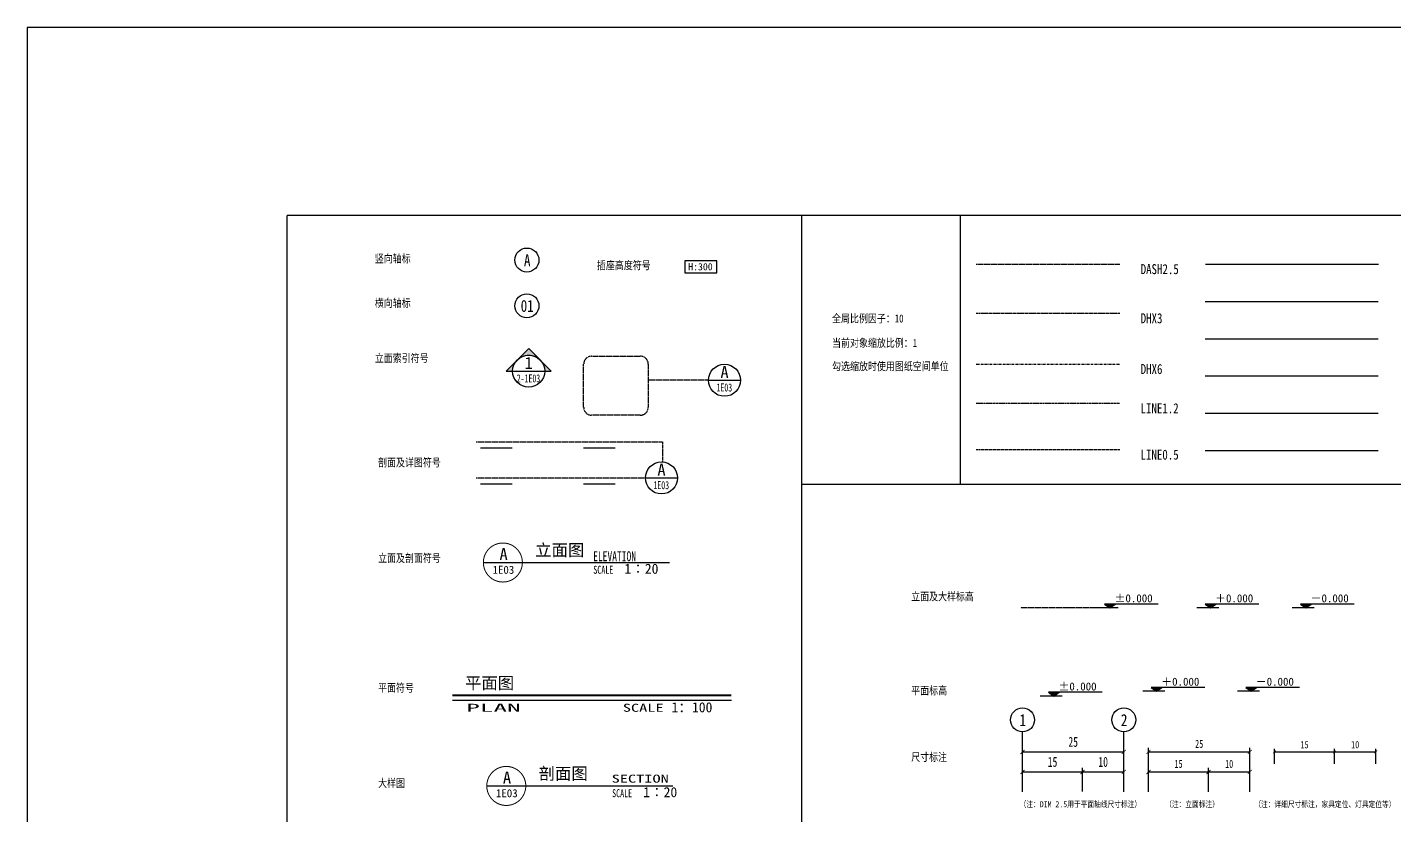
# Model space of a CAD drawing. Header units: millimetres. Extents: x 2430 to 3210, y 1273 to 1693.
# Drawn here: x 2430.2 to 2771.8, y 1495.6 to 1692.6 of the extents above; entities that cross this region are included whole.
import ezdxf
from ezdxf.enums import TextEntityAlignment as Align

# ---------------------------------------------------------------- set-up
doc = ezdxf.new("R2010")
doc.units = ezdxf.units.MM
doc.set_wipeout_variables(frame=1)
for name, pattern in [('DASH', [0.35, 0.25, -0.1]), ('DHX3', [0.53, 0.3, -0.1, 0.03, -0.1]), ('DHX6', [1.03, 0.6, -0.2, 0.03, -0.2]), ('LINE0.5', [0.1, 0.04, -0.06]), ('LINE1.2', [0.2, 0.12, -0.08])]:
    doc.linetypes.add(name, pattern=pattern)
doc.layers.get('Defpoints').update_dxf_attribs({"color": 250})
doc.layers.add('PUB_DIM_标注50', color=50, linetype='Continuous')
doc.layers.add('RC_LIGHT_灯具12', color=12, linetype='Continuous')
doc.layers.add('WIPEOUT', color=250, linetype='Continuous', plot=False)
doc.styles.add('-宋体', font='', dxfattribs={"width": 0.8})
doc.styles.get("Standard").update_dxf_attribs({"font": 'arial.ttf'})
doc.styles.add('宋体', font='', dxfattribs={"width": 0.7})
doc.styles.add('黑体', font='simhei.ttf', dxfattribs={"width": 0.7})
doc.styles.get('-宋体').set_extended_font_data('SimSun')
doc.styles.get('宋体').set_extended_font_data('SimSun')
doc.linetypes.add('L1', pattern='A,6,-0.24,["L1",Standard,S=1.2,R=0,X=0,Y=-0.6],-1.797', length=8.037)
doc.linetypes.add('L2', pattern='A,6,-0.24,["L2",Standard,S=1.2,R=0,X=0,Y=-0.6],-2.016', length=8.256)
doc.linetypes.add('L3', pattern='A,6,-0.24,["L3",Standard,S=1.2,R=0,X=0,Y=-0.6],-2.029', length=8.269)
doc.linetypes.add('L4', pattern='A,6,-0.24,["L4",Standard,S=1.2,R=0,X=0,Y=-0.6],-2.024', length=8.264)
doc.linetypes.add('LED', pattern='A,6,-0.24,["LED",Standard,S=1.2,R=0,X=0,Y=-0.6],-3.412', length=9.652)
doc.linetypes.add('T5', pattern='A,6,-0.24,["T5",Standard,S=1.2,R=0,X=0,Y=-0.6],-2.129', length=8.369)
doc.dimstyles.new('DIM_1', dxfattribs={"dimtxt": 2, "dimasz": 1, "dimexe": 1, "dimexo": 0.5, "dimgap": 0, "dimtad": 0, "dimdec": 0, "dimzin": 0, "dimdsep": 46, "dimtxsty": '宋体', "dimblk": 'ARCHTICK', "dimcen": 2.5, "dimclrd": 44, "dimclre": 44, "dimclrt": 256, "dimadec": 0, "dimazin": 0, "dimtfac": 1, "dimtdec": 0, "dimtix": 1, "dimtmove": 2, "dimatfit": 3, "dimldrblk": 'jt', "dimfxl": 5, "dimfxlon": 1, "dimtvp": 1, "dimarcsym": 0})
doc.dimstyles.new('DIM_1.8', dxfattribs={"dimtxt": 1.8, "dimasz": 0.7, "dimexe": 0.8, "dimexo": 0.5, "dimgap": 0, "dimtad": 0, "dimdec": 0, "dimzin": 0, "dimdsep": 46, "dimtxsty": '宋体', "dimblk": 'ARCHTICK', "dimcen": 1.8, "dimclrd": 44, "dimclre": 44, "dimclrt": 256, "dimadec": 0, "dimazin": 0, "dimtfac": 1, "dimtdec": 0, "dimtix": 1, "dimtmove": 2, "dimatfit": 3, "dimldrblk": 'jt', "dimfxl": 3, "dimfxlon": 1, "dimtvp": 1, "dimarcsym": 0})
doc.dimstyles.new('DIM_2.5', dxfattribs={"dimtxt": 2.5, "dimasz": 1, "dimexe": 1, "dimexo": 0.5, "dimgap": 0, "dimtad": 0, "dimdec": 0, "dimzin": 0, "dimdsep": 46, "dimtxsty": '宋体', "dimblk": 'ARCHTICK', "dimcen": 2.5, "dimclrd": 44, "dimclre": 44, "dimclrt": 256, "dimadec": 0, "dimazin": 0, "dimtfac": 1, "dimtdec": 0, "dimtix": 1, "dimtmove": 2, "dimatfit": 3, "dimldrblk": 'jt', "dimfxl": 5, "dimfxlon": 1, "dimtvp": 1, "dimarcsym": 0})

# ---------------------------------------------------------------- blocks, each defined once
blk = doc.blocks.new('*U55')
blk.add_wipeout([(3.75, 1.39), (4, 0.16), (3.85, -1.08), (3.33, -2.22), (2.48, -3.14), (1.39, -3.75), (0.16, -4), (-1.08, -3.85), (-2.22, -3.33), (-3.14, -2.48), (-3.75, -1.39), (-4, -0.16), (-3.85, 1.08), (-3.33, 2.22), (-2.48, 3.14), (-1.39, 3.75), (-0.16, 4), (1.08, 3.85), (2.22, 3.33), (3.14, 2.48)]).dxf.layer = 'WIPEOUT'
h = blk.add_hatch(color=8)
edge = h.paths.add_edge_path()
edge.add_line((4, 0), (5.66, 0))
edge.add_line((5.66, 0), (0, 5.66))
edge.add_line((0, 5.66), (-5.66, 0))
edge.add_line((-5.66, 0), (-4, 0))
edge.add_arc((0, 0), 4, 0, 180, ccw=False)
blk.add_line((-4, 0), (4, 0))
for points in [[(4, 0), (5.66, 0), (0, 5.66), (-5.66, 0), (-4, 0, -1)], [(-2.83, 2.83, -0.414214), (2.83, 2.83), (0, 5.66), (-2.83, 2.83)]]:
    blk.add_lwpolyline(points, format="xyb", close=True)
blk.add_circle((0, 0), 4)
at = {"color": 0, "linetype": 'ByBlock', "style": '宋体'}
blk.add_attdef('1', text='', height=3, dxfattribs=at).set_placement((0, 0.56), align=Align.CENTER)
at = {"color": 0, "linetype": 'ByBlock', "style": '宋体', "width": 0.6}
blk.add_attdef('2', text='', height=2, dxfattribs=at).set_placement((-0.05, -2.8), align=Align.CENTER)
blk = doc.blocks.new('_ArchTick')
at = {"const_width": 0.2}
blk.add_lwpolyline([(-0.5, -0.5), (0.5, 0.5)], dxfattribs=at)
blk = doc.blocks.new('*D78')
at = {"layer": 'Defpoints', "color": 0, "transparency": 16777216}
for p in [(2693.8, 1506.53), (2678.8, 1501.1), (2693.8, 1501.1)]:
    blk.add_point(p, dxfattribs=at)
at = {"layer": 'PUB_DIM_标注50', "color": 44, "lineweight": -2, "transparency": 16777216}
for p, q in [((2678.8, 1501.6), (2678.8, 1507.53)), ((2693.8, 1501.6), (2693.8, 1507.53)), ((2678.8, 1506.53), (2693.8, 1506.53))]:
    blk.add_line(p, q, dxfattribs=at)
at = {"layer": 'PUB_DIM_标注50', "color": 44, "lineweight": -2, "transparency": 16777216, "rotation": 180}
blk.add_blockref('_ArchTick', (2678.8, 1506.53), dxfattribs=at)
at = {"layer": 'PUB_DIM_标注50', "color": 44, "lineweight": -2, "transparency": 16777216}
blk.add_blockref('_ArchTick', (2693.8, 1506.53), dxfattribs=at)
at = {"layer": 'PUB_DIM_标注50', "transparency": 16777216, "insert": (2686.3, 1509.03), "char_height": 2.5, "attachment_point": 5, "style": '宋体'}
blk.add_mtext('15', dxfattribs=at)
blk = doc.blocks.new('jt')
at = {"color": 0}
blk.add_line((-0.21, 0), (-1.03, 0), dxfattribs=at)
at = {"color": 0, "linetype": 'ByBlock'}
for points in [[(-0.77, 0.6), (-0.53, 0.76), (-0.21, 0), (0, 0)], [(-0.77, -0.6), (-0.53, -0.76), (-0.21, 0), (0, 0)]]:
    blk.add_solid(points, dxfattribs=at)
blk = doc.blocks.new('*U47')
at = {"color": 0, "linetype": 'DASH'}
blk.add_lwpolyline([(0, -46.51), (0, 0)], dxfattribs=at)
at = {"color": 0, "linetype": 'DHX3'}
blk.add_lwpolyline([(0, 0), (5, 0)], dxfattribs=at)
at = {"color": 0, "const_width": 0.3}
for points in [[(1.5, -19.74), (1.5, -11.74)], [(1.5, -45.51), (1.5, -37.51)]]:
    blk.add_lwpolyline(points, dxfattribs=at)
blk = doc.blocks.new('*U24')
at = {"linetype": 'ByBlock'}
blk.add_hatch(color=256, dxfattribs=at).paths.add_polyline_path([(2.56, 1.2), (4.23, 0), (5.9, 1.2)])
blk.add_line((6.85, 0), (0, 0), dxfattribs=at)
blk.add_lwpolyline([(19.32, 1.2), (2.56, 1.2), (4.23, 0), (5.9, 1.2)], dxfattribs=at)
at = {"color": 0, "linetype": 'ByBlock', "style": '宋体'}
blk.add_attdef('A', (5.7, 1.76, 0), '', height=2.5, dxfattribs=at)
blk = doc.blocks.new('A$C2DA734BE')
at = {"ltscale": 0.02}
blk.add_circle((3, 3), 3, dxfattribs=at)
at = {"color": 0, "linetype": 'ByBlock', "style": '-宋体', "width": 0.8}
blk.add_attdef('NO', text='', height=3, dxfattribs=at).set_placement((3.08, 2.95), align=Align.MIDDLE)
blk = doc.blocks.new('*U60')
blk.add_line((-4, 0), (4, 0))
blk.add_circle((0, 0), 4)
blk = doc.blocks.new('*U22')
at = {"linetype": 'ByBlock'}
blk.add_line((0.03, 3.64), (69.74, 3.64), dxfattribs=at)
at = {"linetype": 'ByBlock', "const_width": 0.5}
blk.add_lwpolyline([(0, 4.84), (69.71, 4.84)], dxfattribs=at)
at = {"linetype": 'ByBlock', "char_height": 2, "attachment_point": 1, "style": '黑体'}
for s, insert, width in [('{\\W2.5;PLAN}', (3.45, 2.75), 22.2049), ('{\\fSimSun|b0|i0|c134|p2;\\W1.5;SCALE}', (42.57, 2.75), 11.1343)]:
    blk.add_mtext(s, dxfattribs=dict(at, insert=insert, width=width))
at = {"color": 0, "linetype": 'ByBlock', "style": '宋体'}
for tag, p, height in [('平面图', (3.15, 6.43), 3), ('1：100', (54.74, 0.62), 2.5)]:
    blk.add_attdef(tag, p, '', height=height, dxfattribs=at)
blk = doc.blocks.new('*U21')
at = {"linetype": 'ByBlock'}
blk.add_line((0.13, 5), (46.62, 5), dxfattribs=at)
at = {"linetype": 'ByBlock', "lineweight": 20, "const_width": 0.25}
blk.add_lwpolyline([(0.13, 5, 1), (9.88, 5, 1)], format="xyb", close=True, dxfattribs=at)
at = {"linetype": 'ByBlock', "attachment_point": 1, "style": '宋体'}
for s, insert, char_height, width in [('ELEVATION', (27.56, 7.82), 2.5, 28.4754), ('SCALE', (27.6, 4.19), 2, 6.234)]:
    blk.add_mtext(s, dxfattribs=dict(at, insert=insert, char_height=char_height, width=width))
at = {"color": 0, "linetype": 'ByBlock', "style": '宋体'}
for tag, height, p in [('1', 3, (5.19, 5.6)), ('2', 2, (5.13, 2.18))]:
    blk.add_attdef(tag, text='', height=height, dxfattribs=at).set_placement(p, align=Align.CENTER)
for tag, p, height in [('立面图', (13.09, 6.6), 3), ('3', (35.37, 2.19), 2.5)]:
    blk.add_attdef(tag, p, '', height=height, dxfattribs=at)
blk = doc.blocks.new('*U23')
at = {"linetype": 'ByBlock'}
blk.add_line((0.13, 5), (46.62, 5), dxfattribs=at)
at = {"linetype": 'ByBlock', "lineweight": 20, "const_width": 0.25}
blk.add_lwpolyline([(0.13, 5, 1), (9.88, 5, 1)], format="xyb", close=True, dxfattribs=at)
at = {"linetype": 'ByBlock', "char_height": 2, "attachment_point": 1}
for s, insert, width, style in [('{\\fSimSun|b0|i0|c134|p2;\\W1.5;SECTION}', (31.33, 7.82), 16.512, '黑体'), ('SCALE', (31.45, 4.19), 6.234, '宋体')]:
    blk.add_mtext(s, dxfattribs=dict(at, insert=insert, width=width, style=style))
at = {"color": 0, "linetype": 'ByBlock', "style": '宋体'}
for tag, height, p in [('1', 3, (5.19, 5.6)), ('2', 2, (5.13, 2.18))]:
    blk.add_attdef(tag, text='', height=height, dxfattribs=at).set_placement(p, align=Align.CENTER)
for tag, p, height in [('剖面图', (13.09, 6.6), 3), ('3', (39.22, 2.19), 2.5)]:
    blk.add_attdef(tag, p, '', height=height, dxfattribs=at)
blk = doc.blocks.new('*D79')
at = {"layer": 'Defpoints', "color": 0, "transparency": 16777216}
for p in [(2704.11, 1506.53), (2693.8, 1501.1), (2704.11, 1501.1)]:
    blk.add_point(p, dxfattribs=at)
at = {"layer": 'PUB_DIM_标注50', "color": 44, "lineweight": -2, "transparency": 16777216}
for p, q in [((2693.8, 1501.6), (2693.8, 1507.53)), ((2704.11, 1501.6), (2704.11, 1507.53)), ((2693.8, 1506.53), (2704.11, 1506.53))]:
    blk.add_line(p, q, dxfattribs=at)
at = {"layer": 'PUB_DIM_标注50', "color": 44, "lineweight": -2, "transparency": 16777216, "rotation": 180}
blk.add_blockref('_ArchTick', (2693.8, 1506.53), dxfattribs=at)
at = {"layer": 'PUB_DIM_标注50', "color": 44, "lineweight": -2, "transparency": 16777216}
blk.add_blockref('_ArchTick', (2704.11, 1506.53), dxfattribs=at)
at = {"layer": 'PUB_DIM_标注50', "transparency": 16777216, "insert": (2698.95, 1509.03), "char_height": 2.5, "attachment_point": 5, "style": '宋体'}
blk.add_mtext('10', dxfattribs=at)
blk = doc.blocks.new('*U54')
blk.add_line((-4, 0), (4, 0))
blk.add_circle((0, 0), 4)
blk = doc.blocks.new('*D86')
at = {"layer": 'Defpoints', "color": 0, "transparency": 16777216}
for p in [(2756.75, 1511.53), (2741.75, 1507.45), (2756.75, 1507.45)]:
    blk.add_point(p, dxfattribs=at)
at = {"layer": 'PUB_DIM_标注50', "color": 44, "lineweight": -2, "transparency": 16777216}
for p, q in [((2741.75, 1508.53), (2741.75, 1512.33)), ((2741.75, 1511.53), (2756.75, 1511.53)), ((2756.75, 1508.53), (2756.75, 1512.33))]:
    blk.add_line(p, q, dxfattribs=at)
at = {"layer": 'PUB_DIM_标注50', "color": 44, "lineweight": -2, "transparency": 16777216, "xscale": 0.7, "yscale": 0.7, "zscale": 0.7, "rotation": 180}
blk.add_blockref('_ArchTick', (2741.75, 1511.53), dxfattribs=at)
at = {"layer": 'PUB_DIM_标注50', "color": 44, "lineweight": -2, "transparency": 16777216, "xscale": 0.7, "yscale": 0.7, "zscale": 0.7}
blk.add_blockref('_ArchTick', (2756.75, 1511.53), dxfattribs=at)
at = {"layer": 'PUB_DIM_标注50', "transparency": 16777216, "insert": (2749.25, 1513.33), "char_height": 1.8, "attachment_point": 5, "style": '宋体'}
blk.add_mtext('15', dxfattribs=at)
blk = doc.blocks.new('*D87')
at = {"layer": 'Defpoints', "color": 0, "transparency": 16777216}
for p in [(2767.07, 1511.53), (2756.75, 1507.45), (2767.07, 1507.45)]:
    blk.add_point(p, dxfattribs=at)
at = {"layer": 'PUB_DIM_标注50', "color": 44, "lineweight": -2, "transparency": 16777216}
for p, q in [((2756.75, 1508.53), (2756.75, 1512.33)), ((2756.75, 1511.53), (2767.07, 1511.53)), ((2767.07, 1508.53), (2767.07, 1512.33))]:
    blk.add_line(p, q, dxfattribs=at)
at = {"layer": 'PUB_DIM_标注50', "color": 44, "lineweight": -2, "transparency": 16777216, "xscale": 0.7, "yscale": 0.7, "zscale": 0.7, "rotation": 180}
blk.add_blockref('_ArchTick', (2756.75, 1511.53), dxfattribs=at)
at = {"layer": 'PUB_DIM_标注50', "color": 44, "lineweight": -2, "transparency": 16777216, "xscale": 0.7, "yscale": 0.7, "zscale": 0.7}
blk.add_blockref('_ArchTick', (2767.07, 1511.53), dxfattribs=at)
at = {"layer": 'PUB_DIM_标注50', "transparency": 16777216, "insert": (2761.91, 1513.33), "char_height": 1.8, "attachment_point": 5, "style": '宋体'}
blk.add_mtext('10', dxfattribs=at)
blk = doc.blocks.new('*U48')
at = {"color": 0, "linetype": 'DASH'}
blk.add_lwpolyline([(0, -46.51), (0, -4.23)], dxfattribs=at)
at = {"color": 0, "const_width": 0.3}
for points in [[(1.5, -19.74), (1.5, -11.74)], [(1.5, -45.51), (1.5, -37.51)]]:
    blk.add_lwpolyline(points, dxfattribs=at)

msp = doc.modelspace()

# ---------------------------------------------------------------- linework, layer by layer
at = {"color": 250}
for p, q in [((2495.08, 1329.74), (2495.08, 1645.58)), ((2773.62, 1645.58), (2495.08, 1645.58)), ((2623.62, 1329.74), (2623.62, 1645.58)), ((2663.29, 1578.36), (2663.29, 1645.58)), ((2773.62, 1578.36), (2623.62, 1578.36))]:
    msp.add_line(p, q, dxfattribs=at)
at = {"linetype": 'DASH'}
msp.add_line((2667.26, 1633.4), (2703.1, 1633.4), dxfattribs=at)
at = {"linetype": 'DHX3'}
msp.add_line((2667.26, 1621.13), (2703.1, 1621.13), dxfattribs=at)
at = {"linetype": 'DHX6'}
msp.add_line((2667.26, 1608.44), (2703.1, 1608.44), dxfattribs=at)
at = {"linetype": 'LINE1.2'}
msp.add_line((2667.26, 1598.64), (2703.1, 1598.64), dxfattribs=at)
at = {"linetype": 'LINE0.5'}
msp.add_line((2667.26, 1587.05), (2703.1, 1587.05), dxfattribs=at)
at = {"layer": 'PUB_DIM_标注50', "linetype": 'DASH'}
msp.add_line((2600.35, 1604.38, 0), (2585.29, 1604.38), dxfattribs=at)
at = {"layer": 'PUB_DIM_标注50', "color": 136, "linetype": 'DASH'}
msp.add_line((2697.23, 1547.5), (2678.27, 1547.5), dxfattribs=at)
at = {"layer": 'PUB_DIM_标注50'}
for p, q in [((2678.8, 1501.53), (2678.8, 1516.53)), ((2704.11, 1501.53), (2704.11, 1516.53))]:
    msp.add_line(p, q, dxfattribs=at)
at = {"layer": 'PUB_DIM_标注50', "color": 2}
msp.add_lwpolyline([(2594.45, 1631.19), (2602.45, 1631.19), (2602.45, 1634.19), (2594.45, 1634.19)], close=True, dxfattribs=at)
at = {"layer": 'PUB_DIM_标注50', "linetype": 'DASH'}
msp.add_lwpolyline([(2571.15, 1610.42), (2583.29, 1610.42, -0.414214), (2585.29, 1608.42), (2585.29, 1597.64, -0.414214), (2583.29, 1595.64), (2571.15, 1595.64, -0.414214), (2569.15, 1597.64), (2569.15, 1608.42, -0.414214)], format="xyb", close=True, dxfattribs=at)
at = {"layer": 'RC_LIGHT_灯具12', "linetype": 'LED', "ltscale": 0.1}
msp.add_line((2724.48, 1633.4), (2767.71, 1633.4), dxfattribs=at)
at = {"layer": 'RC_LIGHT_灯具12', "linetype": 'T5', "ltscale": 0.1}
msp.add_line((2724.47, 1624.09), (2767.7, 1624.09), dxfattribs=at)
at = {"layer": 'RC_LIGHT_灯具12', "linetype": 'L1', "ltscale": 0.1}
msp.add_line((2724.45, 1614.77), (2767.68, 1614.77), dxfattribs=at)
at = {"layer": 'RC_LIGHT_灯具12', "linetype": 'L2', "ltscale": 0.1}
msp.add_line((2724.44, 1605.46), (2767.67, 1605.46), dxfattribs=at)
at = {"layer": 'RC_LIGHT_灯具12', "linetype": 'L3', "ltscale": 0.1}
msp.add_line((2724.42, 1596.15), (2767.65, 1596.15), dxfattribs=at)
at = {"layer": 'RC_LIGHT_灯具12', "linetype": 'L4', "ltscale": 0.1}
msp.add_line((2724.41, 1586.84), (2767.64, 1586.84), dxfattribs=at)

# ---------------------------------------------------------------- block references
at = {"layer": 'PUB_DIM_标注50', "color": 30}
for name, p, values in [('A$C2DA734BE', (2551.97, 1631.43), {'NO': 'A'}), ('A$C2DA734BE', (2551.97, 1619.99), {'NO': '01'}), ('*U55', (2555.41, 1606.66), {'1': '1', '2': '2-1E03'}), ('*U21', (2543.96, 1553.85), {'3': '1∶20', '1': 'A', '2': '1E03', '立面图': '立面图'}), ('*U22', (2536.36, 1520.81), {'平面图': '平面图', '1：100': '1：100'}), ('A$C2DA734BE', (2675.8, 1516.53), {'NO': '1'}), ('A$C2DA734BE', (2701.11, 1516.53), {'NO': '2'}), ('*U23', (2544.81, 1498.03), {'3': '1∶20', '1': 'A', '2': '1E03', '剖面图': '剖面图'})]:
    msp.add_blockref(name, p, dxfattribs=at).add_auto_attribs(values)
ref = msp.add_blockref('*U54', (2604.35, 1604.38, 0), dxfattribs=at)
ref.add_attrib('1', 'A', dxfattribs={"layer": '0', "color": 0, "linetype": 'ByBlock', "height": 3, "style": '宋体'}).set_placement((2604.35, 1604.94, 0), align=Align.CENTER)
ref.add_attrib('2', '1E03', dxfattribs={"layer": '0', "color": 0, "linetype": 'ByBlock', "height": 2, "style": '宋体', "width": 0.6}).set_placement((2604.3, 1601.58, 0), align=Align.CENTER)
at = {"layer": 'PUB_DIM_标注50', "rotation": 270}
for name, p in [('*U47', (2588.83, 1588.97)), ('*U48', (2588.83, 1579.98))]:
    msp.add_blockref(name, p, dxfattribs=at)
at = {"layer": 'PUB_DIM_标注50', "color": 30}
ref = msp.add_blockref('*U60', (2588.6, 1579.98), dxfattribs=at)
ref.add_attrib('1', 'A', dxfattribs={"layer": '0', "color": 0, "linetype": 'ByBlock', "height": 3, "style": '宋体'}).set_placement((2588.6, 1580.54), align=Align.CENTER)
ref.add_attrib('2', '1E03', dxfattribs={"layer": '0', "color": 0, "linetype": 'ByBlock', "height": 2, "style": '宋体', "width": 0.6}).set_placement((2588.55, 1577.18), align=Align.CENTER)
at = {"layer": 'PUB_DIM_标注50', "color": 30, "xscale": 0.7999999999999972, "yscale": 0.7999999999999972, "zscale": 0.7999999999999972}
for p, values in [((2697.23, 1547.5), {'A': '%%P0.000'}), ((2722.35, 1547.5), {'A': '＋0.000'}), ((2746.21, 1547.5), {'A': '－0.000'}), ((2683.22, 1525.47), {'A': '%%P0.000'}), ((2708.89, 1526.67), {'A': '＋0.000'}), ((2732.51, 1526.67), {'A': '－0.000'})]:
    msp.add_blockref('*U24', p, dxfattribs=at).add_auto_attribs(values)

# ---------------------------------------------------------------- texts
at = {"layer": 'PUB_DIM_标注50', "color": 2, "style": '-宋体'}
msp.add_text('H:300', height=1.8, dxfattribs=at).set_placement((2595.27, 1631.85))
at = {"layer": 'PUB_DIM_标注50', "style": '-宋体', "width": 0.8}
for s, height, p in [('DASH2.5', 2.5, (2708.32, 1630.9)), ('DHX3', 2.5, (2708.32, 1618.63)), ('DHX6', 2.5, (2708.32, 1605.94)), ('LINE1.2', 2.5, (2708.29, 1596.14)), ('LINE0.5', 2.5, (2708.29, 1584.55)), ('（注：DIM 2.5用于平面轴线尺寸标注）', 1.5, (2678.07, 1497.72)), ('（注：立面标注）', 1.5, (2714.44, 1497.72)), ('（注：详细尺寸标注，家具定位、灯具定位等）', 1.5, (2736.7, 1497.72))]:
    msp.add_text(s, height=height, dxfattribs=at).set_placement(p)
at = {"layer": 'PUB_DIM_标注50', "char_height": 2, "attachment_point": 1, "style": '-宋体'}
for s, insert, width in [('竖向轴标', (2516.97, 1635.79), 20.1218), ('插座高度符号', (2572.47, 1634.1), 20.1218), ('横向轴标', (2516.97, 1624.69), 20.1218), ('全局比例因子：10', (2631.21, 1620.82), 20.1218), ('当前对象缩放比例：1', (2631.21, 1614.71), 29.0174), ('立面索引符号', (2516.97, 1610.89), 20.1218), ('勾选缩放时使用图纸空间单位', (2631.21, 1608.88), 32.9844), ('剖面及详图符号', (2517.78, 1584.84), 20.1218), ('立面及剖面符号', (2517.78, 1560.94), 20.1218), ('立面及大样标高', (2650.98, 1551.36), 20.1218), ('平面符号', (2517.78, 1528.54), 20.1218), ('平面标高', (2650.98, 1527.86), 20.1218), ('尺寸标注', (2650.98, 1511.23), 20.1218), ('大样图', (2517.78, 1504.73), 20.1218)]:
    msp.add_mtext(s, dxfattribs=dict(at, insert=insert, width=width))

# ---------------------------------------------------------------- dimensions: what is measured, and where the dimension line sits
at = {"layer": 'PUB_DIM_标注50'}
for base, p1, p2, dimstyle in [((2704.11, 1511.53), (2678.8, 1501.1), (2704.11, 1501.1), 'DIM_2.5'), ((2725.28, 1506.53), (2710.28, 1500.32), (2725.28, 1500.32), 'DIM_1'), ((2735.59, 1506.53), (2725.28, 1500.32), (2735.59, 1500.32), 'DIM_1')]:
    msp.add_linear_dim(base=base, p1=p1, p2=p2, dimstyle=dimstyle, dxfattribs=at).render()
msp.add_linear_dim(base=(2735.59, 1511.53), p1=(2710.28, 1500.32), p2=(2735.59, 1500.32), dimstyle='DIM_1', override={"dimtxt": 2}, dxfattribs=at).render()
for base, p1, p2, dimstyle, picture, middle in [((2756.75, 1511.53), (2741.75, 1507.45), (2756.75, 1507.45), 'DIM_1.8', '*D86', (2749.25, 1513.33)), ((2767.07, 1511.53), (2756.75, 1507.45), (2767.07, 1507.45), 'DIM_1.8', '*D87', (2761.91, 1513.33)), ((2693.8, 1506.53), (2678.8, 1501.1), (2693.8, 1501.1), 'DIM_2.5', '*D78', (2686.3, 1509.03)), ((2704.11, 1506.53), (2693.8, 1501.1), (2704.11, 1501.1), 'DIM_2.5', '*D79', (2698.95, 1509.03))]:
    dim = msp.add_linear_dim(base=base, p1=p1, p2=p2, dimstyle=dimstyle, dxfattribs=at)
    dim.commit()
    dim.dimension.update_dxf_attribs({"geometry": picture, "text_midpoint": middle})

# ---------------------------------------------------------------- next in the draw order: linework, layer by layer
msp.add_lwpolyline([(2430.15, 1272.56), (3209.66, 1272.56), (3209.66, 1692.56), (2430.15, 1692.56)], close=True)

doc.saveas('drawing.dxf')
